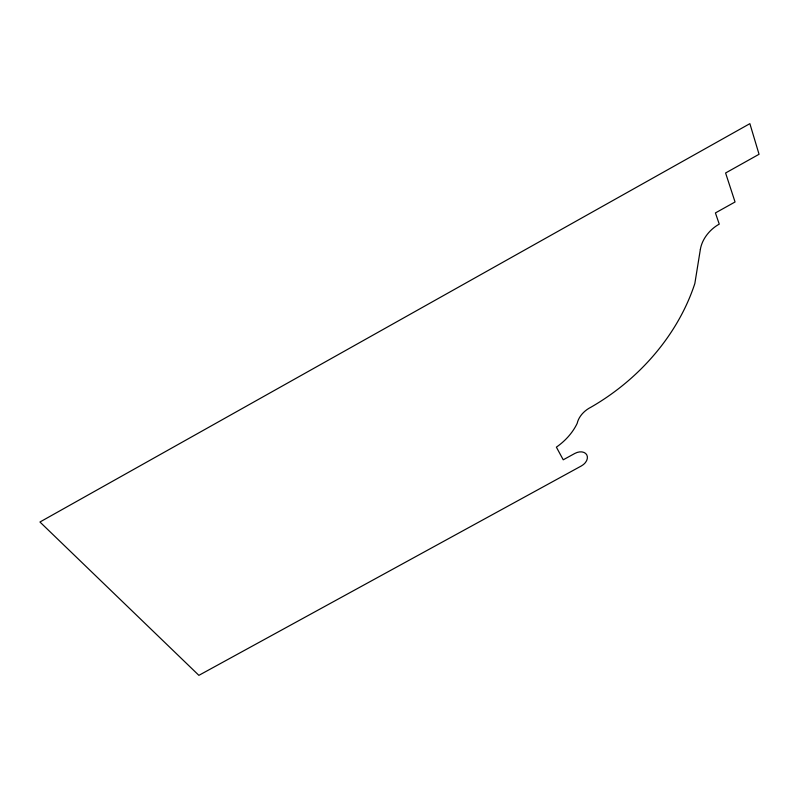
<?xml version="1.0" encoding="UTF-8"?>
<svg xmlns="http://www.w3.org/2000/svg" width="799" height="799" viewBox="0 0 799 799"><rect width="100%" height="100%" fill="white"/><g stroke="black" fill="none" stroke-linecap="round" stroke-linejoin="round"><path stroke-width="1.2" d="M700.363 249.388L694.85 283.495A198.711 161.078 -34.5 0 1 590.98 407.19A21.443 15.521 -31.4 0 0 577.198 423.33A53.623 40.03 -29 0 1 556.384 447.15L563.235 459.805L574.841 453.442A9.878 7.051 -29.6 0 1 586.806 454.921A9.878 7.051 -29.6 0 1 581.432 465.907L198.881 675.345L39.95 522.007L749.871 123.655L759.05 154.277L725.592 172.993L735.05 201.987L715.415 212.933L719.25 224.12A29.863 21.933 -42 0 0 700.363 249.388"/></g></svg>
